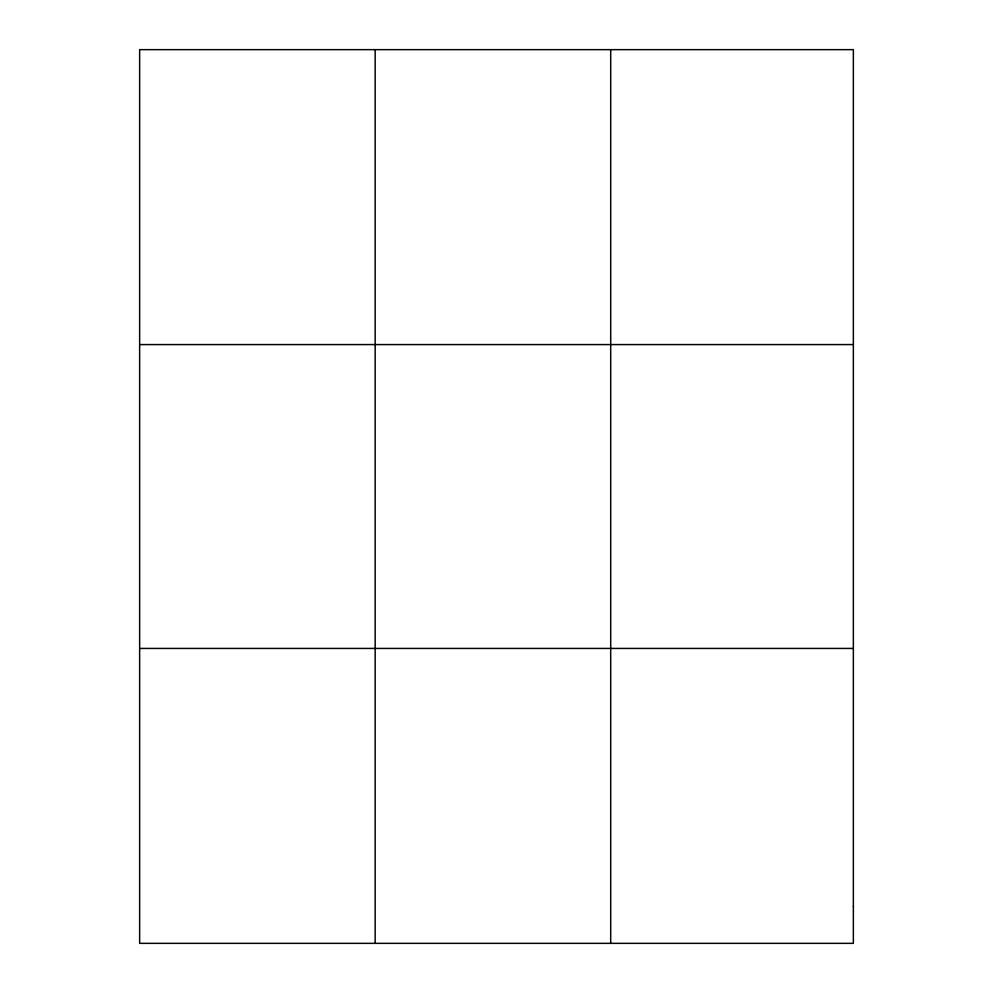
<?xml version="1.0" encoding="UTF-8"?>
<svg xmlns="http://www.w3.org/2000/svg" width="993" height="993" viewBox="0 0 993 993"><rect width="100%" height="100%" fill="white"/><g stroke="black" fill="none" stroke-linecap="round" stroke-linejoin="round"><path stroke-width="1.49" d="M375.168 943.35L375.168 49.65M610.695 943.35L610.695 49.65M139.641 344.571L853.359 344.571M139.641 648.429L853.359 648.429M853.359 906.485L853.359 943.35L139.641 943.35L139.641 49.65L853.359 49.65L853.359 906.485"/></g></svg>
